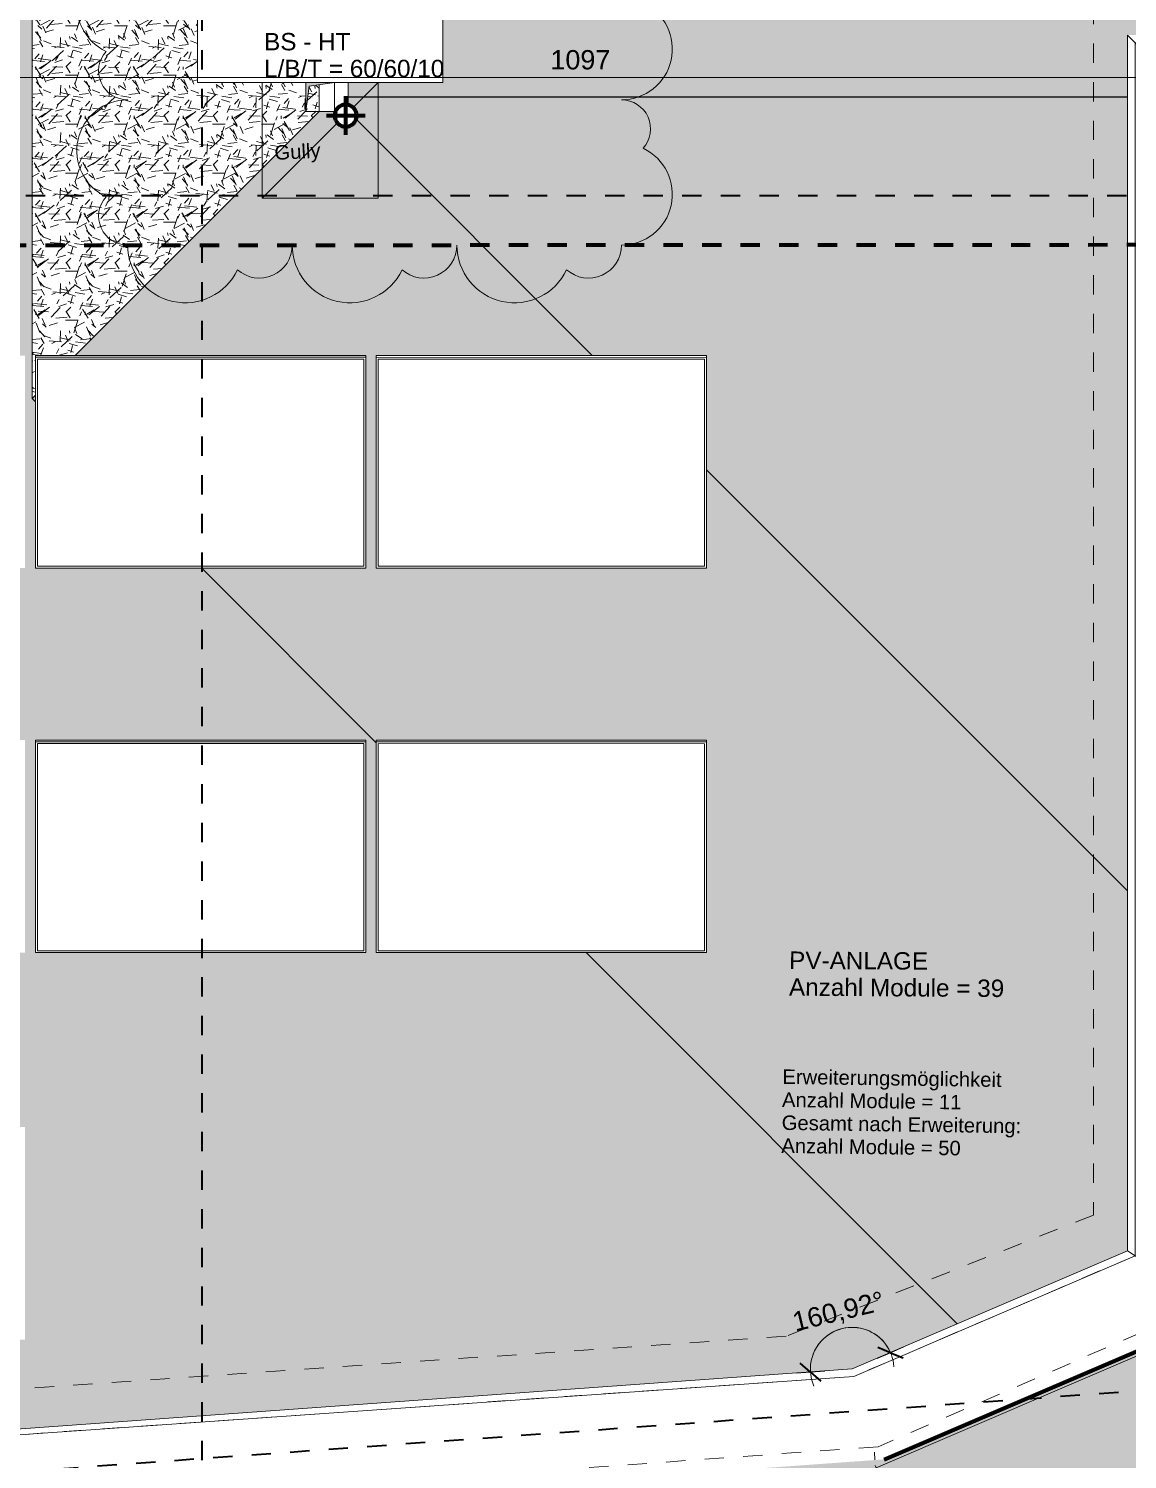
# Model space of a CAD drawing. Header units: metres. Extents: x -67.4 to -27.2, y 43.9 to 89.6.
# Drawn here: x -46.03 to -40.34, y 48.57 to 55.98 of the extents above; entities that cross this region are included whole.
import ezdxf

# ---------------------------------------------------------------- set-up
doc = ezdxf.new("R2010")
doc.units = ezdxf.units.M
for name, pattern in [('Achse', [0.009000000000000001, 0.005, -0.002, 0, -0.002]), ('Strich Punkt Mittel', [0.015875, 0.00635, -0.0047625, 0, -0.0047625]), ('Verdeckt', [0.003, 0.002, -0.001])]:
    doc.linetypes.add(name, pattern=pattern)
for name, color, linetype, lineweight in [('A-DETL-GENF_', 92, 'Continuous', 13), ('A-ROOF-PATT', 132, 'Continuous', 13), ('A_2D', 7, 'Continuous', 13), ('A_Bemassung-50_', 4, 'Continuous', 9), ('A_Bemassung_', 4, 'Continuous', 9), ('A_Beschriftung_', 7, 'Continuous', 9), ('A_Bodenschlitz', 7, 'Continuous', 5), ('A_Dach', 7, 'Continuous', 13), ('A_Decken', 8, 'Continuous', 13), ('A_Durchbruch_', 7, 'Continuous', 5), ('A_Gelaender', 7, 'Continuous', 13), ('A_Grundstuecksgrenze', 5, 'Continuous', 70), ('A_Raeume', 7, 'Continuous', 13), ('A_Raeume_', 7, 'Continuous', 5), ('A_Raster_', 1, 'Continuous', 9), ('A_Waende', 7, 'Continuous', 13), ('G-ANNO-REVC_', 71, 'Continuous', 9), ('G-ANNO-SYMB_', 111, 'Continuous', 9), ('P-PIPE', 3, 'Continuous', 5), ('P-PIPE-CNTR', 3, 'Continuous', 5), ('Text', 250, 'Continuous', 9)]:
    doc.layers.add(name, color=color, linetype=linetype, lineweight=lineweight)
doc.styles.add('Arial_1', font='arial.ttf', dxfattribs={"height": 0.09})
doc.styles.add('Arial_2', font='arial.ttf', dxfattribs={"height": 0.1})
doc.styles.add('Arial_3', font='arial.ttf', dxfattribs={"height": 0.075})
doc.dimstyles.new('WGA-Bemaßung', dxfattribs={"dimscale": 0.3048, "dimtxt": 0.102025939995697, "dimasz": 0.3280839895013123, "dimexe": 0.2460629921259842, "dimexo": 0.2460629921259842, "dimgap": 0.0410104986876641, "dimtad": 1, "dimdec": 1, "dimlfac": 100, "dimrnd": 0.1, "dimdsep": 46, "dimtxsty": 'Arial_2', "dimblk1": 'OBLIQUE', "dimblk2": 'OBLIQUE', "dimsah": 1, "dimcen": 0.09, "dimdle": 0.2460629921259842, "dimazin": 2, "dimtfac": 1, "dimtdec": 4, "dimtix": 1, "dimtmove": 0, "dimatfit": 3, "dimfxl": 1, "dimtvp": 1, "dimtolj": 1, "dimtzin": 0, "dimarcsym": 2})
doc.dimstyles.new('WGA-Bemaßung_1', dxfattribs={"dimscale": 0.3048, "dimtxt": 0.102025939995697, "dimasz": 0.3280839895013123, "dimexe": 0.2460629921259842, "dimexo": 0.0625, "dimgap": 0.0410104986876641, "dimtad": 1, "dimdec": 1, "dimlfac": 100, "dimrnd": 0.5, "dimdsep": 46, "dimtxsty": 'Arial_2', "dimblk1": 'OBLIQUE', "dimblk2": 'OBLIQUE', "dimsah": 1, "dimcen": 0.09, "dimdle": 0.2460629921259842, "dimazin": 2, "dimtfac": 1, "dimtdec": 4, "dimtix": 1, "dimtmove": 0, "dimatfit": 3, "dimfxl": 0.6561679790026247, "dimfxlon": 1, "dimtvp": 1, "dimtolj": 1, "dimtzin": 0, "dimarcsym": 2})
pattern_1 = [(228.018, (0.17441, 0.254), (-2.031452812320627, -2.28580837467068), [0.03417, -3.383]), (184.9709999999999, (0.15155, 0.2286), (3.047451062217622, 0.254021698657195), [0.05863, -5.803999999999999]), (132.5049999999999, (0.09315, 0.22352), (2.5397709538252, -2.794276804846977), [0.04134, -4.092999999999999]), (267.274, (-0.00589, 0.16002), (0.2539551052573655, 5.079670139971071), [0.0534, -5.287]), (292.83, (-0.00843, 0.10668), (-1.26981526883109, 3.048101862707909), [0.05236, -5.183999999999999]), (357.273, (0.01188, 0.05842), (-5.078666839278993, 0.2539961850263132), [0.05339, -5.285999999999999]), (37.7, (0.06521, 0.05588), (-3.301035371956894, -2.539778339282663), [0.07061, -6.989999999999999]), (72.259, (0.12108, 0.09906), (1.777636831078442, 5.588076306359228), [0.06667, -6.599999999999999]), (121.425, (0.1414, 0.16256), (-2.031672081906251, 3.302057315251011), [0.05358, -5.303999999999999]), (175.235, (0.11346, 0.20828), (2.793553401306497, -0.2540259477866344), [0.06116, -2.996999999999999]), (222.403, (0.05251, 0.21336), (-3.047132537770125, -2.793744032613329), [0.0791, -7.831]), (138.808, (0.24552, 0.15748), (-1.777352168496178, 1.523768683639984), [0.027, -2.673]), (171.468, (0.2252, 0.17526), (3.301173319911575, -0.5079492745382993), [0.05136, -5.083999999999999]), (225.006, (0.17441, 0.18288), (5.3855963024e-06, -0.2539998276987513), [0.03592, -0.32326]), (203.203, (0.15663, 0.21336), (1.269569377934874, 0.507931902040082), [0.01934, -1.915]), (291.797, (0.13886, 0.20574), (-0.253942868138084, 0.7620055102962207), [0.02736, -1.34]), (30.96900000000001, (0.14901, 0.18034), (0.7618479820531285, 0.5080056577850054), [0.04443, -1.435999999999999]), (161.562, (0.18711, 0.2032), (0.5078988633207393, -0.2539958909854667), [0.03212, -0.7709500000000001]), (16.393, (-0.00843, 0.20574), (2.53918849895104, 0.761923956635283), [0.045, -4.455]), (70.35, (0.03474, 0.21844), (-1.015826575977227, -2.794121882441491), [0.03776, -3.737999999999999]), (293.1939999999999, (0.18711, 0.254), (-0.5077324722829966, 1.26964914802846), [0.03869, -1.895999999999999]), (343.607, (0.20234, 0.21844), (-2.53918849895104, 0.761923956635283), [0.045, -4.454999999999999]), (339.44, (-0.00843, 0.04826), (-1.26948803086332, 0.5079104373752994), [0.0434, -2.125999999999999]), (294.771, (0.0322, 0.03302), (-1.269780433853491, 2.794053213058555), [0.03637, -3.6]), (66.806, (0.18965, 0), (0.5077324722829966, 1.26964914802846), [0.03869, -1.895999999999999]), (17.357, (0.20488, 0.03556), (-3.301239956404759, -1.015952889034082), [0.04257, -4.213999999999998]), (69.448, (0.06521, 0), (-0.5077238149176077, -1.269562446737265), [0.0217, -2.148]), (101.3079999999999, (0.17441, 0), (-0.2539361298477379, 1.015929368587183), [0.01295, -1.281999999999999]), (165.9609999999999, (0.17187, 0.0127), (0.7618503876783234, -0.2539981316749956), [0.05235, -0.99472]), (186.01, (0.12108, 0.0254), (2.539364770598961, 0.2539826488972947), [0.04852, -4.802999999999999]), (303.685, (0.14901, 0.15748), (-0.2539467439983531, 0.5079974875062228), [0.03663, -0.8791200000000001]), (353.1559999999999, (0.16933, 0.127), (4.317226917940618, -0.5079985699871014), [0.06394, -6.329999999999999]), (60.95, (0.23282, 0.11938), (-1.01601928201605, -1.778374940070734), [0.02615, -2.588999999999999]), (90, (0.24552, 0.14224), (-0.25395, 0.254), [0.01524, -0.23876]), (120.251, (0.116, 0.03302), (1.015969229759193, -1.778326371221691), [0.03528, -3.492999999999999]), (48.018, (0.09823, 0.0635), (2.031452812320627, 2.28580837467068), [0.06834, -3.348999999999999]), (0, (0.14394, 0.1143), (0.25395, 0.254), [0.06603, -0.18792]), (325.299, (0.20996, 0.1143), (-2.539472866228976, 1.778014478368156), [0.04016, -3.975]), (254.058, (0.24298, 0.09144), (-0.2540348295487279, -1.016312904462079), [0.03698, -1.811999999999999]), (207.651, (0.23282, 0.05588), (-4.825247104223682, -2.54014056447295), [0.06021, -5.959999999999999]), (175.425, (0.17949, 0.02794), (-3.301258424702109, 0.2540008469146286), [0.06369, -6.304999999999999])]

# ---------------------------------------------------------------- blocks, each defined once
blk = doc.blocks.new('Typ des oberen Holms - Oberer Geländerholm_Innen_-3751269-263_PP_DDS_BT2')
at = {"layer": 'A_Gelaender', "lineweight": 5}
for p, q in [((-15.21183728769873, 61.09858982271205), (-13.32793706452342, 65.61509615184734)), ((-13.28179055854656, 65.59584777565273), (-15.17837917125096, 61.04892200555678)), ((-15.17837917125096, 61.04892200555676), (-17.69163140430045, 61.02378173425641)), ((-17.67068724847389, 61.07399374186992), (-15.21183728769872, 61.09858982271204))]:
    blk.add_line(p, q, dxfattribs=at)
blk = doc.blocks.new('Typ des oberen Holms - Oberer Geländerholm_Innen_-V3-263_PP_DDS_BT2')
at = {"layer": 'A_Gelaender', "lineweight": 5}
for p, q in [((-15.21183728769872, 61.09858982271204), (-13.32793706452341, 65.61509615184734)), ((-15.17837917125096, 61.04892200555678), (-13.28179055854656, 65.59584777565273)), ((-17.69163140430045, 61.02378173425641), (-15.17837917125096, 61.04892200555678)), ((-17.67068724847389, 61.07399374186992), (-15.21183728769872, 61.09858982271204))]:
    blk.add_line(p, q, dxfattribs=at)
blk = doc.blocks.new('Basiswand _ Attika_BLE_0340_0100 - ___-7441263-263_PP_DDS_BT2')
at = {"layer": 'A_Waende'}
blk.add_line((-19.66745917830152, 61.34094357710367), (-28.89433487066218, 64.42876909919464), dxfattribs=at)
blk = doc.blocks.new('Basiswand _ Attika_BLE_0340_0100 - ___-7441324-263_PP_DDS_BT2')
at = {"layer": 'A_Waende'}
for p, q in [((-18.11628939445832, 61.35646005757702), (-19.66745917830152, 61.34094357710366)), ((-18.11628939445832, 61.35646005757702), (-17.76832498340161, 60.83991475916219)), ((-19.74934580423526, 60.82009844298331), (-19.74947376244749, 60.83289032015762)), ((-17.76832498340161, 60.83991475916219), (-19.74934580423526, 60.82009844298331))]:
    blk.add_line(p, q, dxfattribs=at)
blk = doc.blocks.new('Basiswand _ Attika_BLE_0340_0100 - ___-7441424-263_PP_DDS_BT2')
at = {"layer": 'A_Waende'}
for p, q in [((-15.69338708313801, 67.16518256280364), (-18.11628939445832, 61.35646005757703)), ((-15.69338708313801, 67.16518256280364), (-15.41364653340268, 66.48507578822056)), ((-15.41364653340268, 66.48507578822056), (-17.7683249834016, 60.83991475916218)), ((-17.7683249834016, 60.83991475916218), (-18.11628939445832, 61.35646005757702))]:
    blk.add_line(p, q, dxfattribs=at)
blk = doc.blocks.new('Allg_Bodendurchbruch_Schatten - Bodendurchbruch_Schatten-7936345-263_PP_DDS_BT2')
at = {"layer": 'A-DETL-GENF_'}
blk.add_hatch(color=256, dxfattribs=at).paths.add_polyline_path([(-0.0750000000000436, -0.074999999999918), (-0.0562500000000457, 0.0562500000000825), (0.07499999999997, 0.0749999998288293), (-0.075000000000048, 0.0749269901716339), (-0.0750000000000436, -0.0270559977471687)])
for p, q in [((-0.075, 0.0750000000000001), (-0.075, -0.0750000000000006)), ((-0.05625, 0.05625), (0.075, 0.0750000000000001)), ((-0.075, -0.075), (-0.05625, 0.05625))]:
    blk.add_line(p, q, dxfattribs=at)
at = {"layer": 'A_2D'}
for p, q in [((-0.0750000000000003, -0.0749999999999989), (-0.0750000000000003, 0.0750000000000012)), ((0.0750000000000001, 0.0750000000000012), (0.0750000000000001, -0.0749999999999989)), ((0.0750000000000001, -0.0749999999999989), (-0.0750000000000003, -0.0749999999999989))]:
    blk.add_line(p, q, dxfattribs=at)
at = {"layer": 'A_Durchbruch_'}
for p, q in [((-0.075, 0.0750000000000001), (-0.075, -0.075)), ((0.075, -0.075), (0.075, 0.0750000000000001)), ((-0.075, -0.075), (0.075, -0.075))]:
    blk.add_line(p, q, dxfattribs=at)
blk = doc.blocks.new('Allg_Sollarkollektor - Allg_Sollarkollektor-V27-263_PP_DDS_BT2')
at = {"layer": 'A_2D'}
for p, q in [((-0.8550000000000096, 0.545748091853317), (0.8549999999999897, 0.54574809185334)), ((-0.8550000000000096, 0.545748091853317), (-0.8550000000000096, 0.5366894252747284)), ((0.8549999999999899, 0.5366894252747514), (-0.8550000000000096, 0.5366894252747284)), ((-0.8550000000000096, 0.5366894252747284), (-0.8549999999999942, -0.5548067584319215)), ((0.8449999999999901, 0.5270301670118608), (-0.8450000000000102, 0.5270301670118382)), ((-0.8450000000000102, 0.5270301670118382), (-0.8449999999999945, -0.5451475001690254)), ((-0.8449999999999948, -0.5451475001690254), (-0.8450000000000102, 0.5270301670118382)), ((-0.8450000000000102, 0.5270301670118382), (0.8449999999999899, 0.5270301670118608)), ((0.8450000000000056, -0.5451475001690027), (0.8449999999999901, 0.5270301670118608)), ((0.8449999999999899, 0.5270301670118608), (0.8450000000000056, -0.5451475001690025)), ((0.8549999999999897, 0.54574809185334), (0.8549999999999899, 0.5366894252747514)), ((0.8550000000000055, -0.5548067584318986), (0.8549999999999899, 0.5366894252747514)), ((-0.8549999999999942, -0.5548067584319215), (0.8550000000000055, -0.5548067584318986)), ((-0.8449999999999945, -0.5451475001690254), (0.8450000000000056, -0.5451475001690027)), ((0.8450000000000056, -0.5451475001690027), (-0.8449999999999945, -0.5451475001690254))]:
    blk.add_line(p, q, dxfattribs=at)
blk = doc.blocks.new('Allg_Sollarkollektor - Allg_Sollarkollektor-V35-263_PP_DDS_BT2')
at = {"layer": 'A_2D'}
for p, q in [((-0.8550000000000096, 0.545748091853317), (0.8549999999999897, 0.54574809185334)), ((-0.8550000000000096, 0.545748091853317), (-0.8550000000000096, 0.5366894252747284)), ((0.8549999999999899, 0.5366894252747514), (-0.8550000000000096, 0.5366894252747284)), ((-0.8550000000000096, 0.5366894252747284), (-0.8549999999999942, -0.5548067584319215)), ((0.8449999999999901, 0.5270301670118608), (-0.8450000000000102, 0.5270301670118382)), ((-0.8450000000000102, 0.5270301670118382), (-0.8449999999999945, -0.5451475001690254)), ((-0.8449999999999948, -0.5451475001690254), (-0.8450000000000102, 0.5270301670118382)), ((-0.8450000000000102, 0.5270301670118382), (0.8449999999999899, 0.5270301670118608)), ((0.8450000000000056, -0.5451475001690027), (0.8449999999999901, 0.5270301670118608)), ((0.8449999999999899, 0.5270301670118608), (0.8450000000000056, -0.5451475001690025)), ((0.8549999999999897, 0.54574809185334), (0.8549999999999899, 0.5366894252747514)), ((0.8550000000000055, -0.5548067584318986), (0.8549999999999899, 0.5366894252747514)), ((-0.8549999999999942, -0.5548067584319215), (0.8550000000000055, -0.5548067584318986)), ((-0.8449999999999945, -0.5451475001690254), (0.8450000000000056, -0.5451475001690027)), ((0.8450000000000056, -0.5451475001690027), (-0.8449999999999945, -0.5451475001690254))]:
    blk.add_line(p, q, dxfattribs=at)
blk = doc.blocks.new('Allg_BS - HKLS-V71-263_PP_DDS_BT2')
at = {"layer": 'A_Bodenschlitz'}
for p, q in [((-0.2994000093314546, -0.3684968373940513), (-0.2994000093314545, 0.2315031626059506)), ((-0.2994000093314545, 0.2315031626059506), (-0.0744000089349197, 0.2315031626059506)), ((0.17107799820569, 0.1019811701430957), (0.3005691446172086, 0.2314723165546149)), ((0.3005999906685442, 0.2314723133826954), (0.3005999906685442, -0.3684968373940513)), ((0.2245743109979687, 0.1554774829353746), (0.2265735390541193, 0.1574767109915253)), ((0.300599990668544, 0.1574635730329577), (0.300599990668544, 0.1554639823802211)), ((-0.2994000093314546, -0.3684968373940513), (0.0909468999288941, 0.0218500718662992)), ((0.3005999906685442, -0.3684968373940513), (-0.2994000093314546, -0.3684968373940513))]:
    blk.add_line(p, q, dxfattribs=at)
blk = doc.blocks.new('Family - ___-3180367-263_PP_DDS_BT2')
at = {"layer": 'A_Grundstuecksgrenze'}
blk.add_line((-19.69424298369726, 60.84374143918859), (-10.38324812708811, 60.93688009582368), dxfattribs=at)
blk = doc.blocks.new('DIMBLOCK2-263_PP_DDS_BT2')
at = {"layer": 'A_Bemassung-50_', "transparency": 16777216}
for p, q in [((-41.56520647021273, 49.12661718545686), (-41.63413485568149, 49.09705576335523)), ((-41.56520647021273, 49.12661718545686), (-41.49627808474399, 49.15617860755852)), ((-41.56520647021273, 49.12661718545686), (-41.56520647021273, 49.12661718545686)), ((-41.97975416021765, 49.02575292302308), (-42.05455875047169, 49.02034244458531)), ((-41.97975416021765, 49.02575292302308), (-41.90494956996362, 49.03116340146084))]:
    blk.add_line(p, q, dxfattribs=at)
at = {"layer": 'A_Bemassung-50_', "lineweight": 35, "transparency": 16777216}
for p, q in [((-41.56520647021273, 49.12661718545686), (-41.63086634192635, 49.1528618277016)), ((-41.56520647021273, 49.12661718545686), (-41.49954659849914, 49.10037254321214)), ((-41.97975416021765, 49.02575292302308), (-42.03323087267885, 49.07201566423392)), ((-41.97975416021765, 49.02575292302308), (-41.92627744775645, 48.97949018181223))]:
    blk.add_line(p, q, dxfattribs=at)
at = {"layer": 'A_Bemassung-50_', "transparency": 16777216}
for radius, start, end in [(0.2163113690092555, 23.21311533687966, 184.1368945284562), (0.2163113690092397, 3.347384362299317, 204.0026255030338)]:
    blk.add_arc((-41.7640063825373, 49.04135756299464), radius, start, end, dxfattribs=at)
at = {"layer": 'A_Bemassung-50_', "color": 0, "transparency": 16777216, "insert": (-42.08213824630419, 49.33304977011236), "char_height": 0.1, "width": 0.5763680794833838, "attachment_point": 1, "rotation": 13.675004932669147, "line_spacing_factor": 0.9417779076525878, "style": 'Arial_2'}
blk.add_mtext('160,92°', dxfattribs=at)
blk = doc.blocks.new('_Oblique')
at = {"color": 0, "linetype": 'ByBlock', "lineweight": -2}
blk.add_line((-0.5, -0.5), (0.5, 0.5), dxfattribs=at)
blk = doc.blocks.new('DIMBLOCK46-263_PP_DDS_BT2')
at = {"layer": 'A_Bemassung-50_', "transparency": 16777216}
for p, q in [((-37.68875869570172, 55.72867987359646), (-37.68875267738217, 55.9286798735059)), ((-48.65702461123878, 55.72900992624164), (-48.65702235436896, 55.80400992620769)), ((-48.65702461123878, 55.72900992624164), (-48.6570306295583, 55.52900992633221)), ((-37.61375869573568, 55.72867761672664), (-48.65702461123881, 55.72900992624165)), ((-37.68875869570172, 55.72867987359646), (-37.68876095257154, 55.65367987363043))]:
    blk.add_line(p, q, dxfattribs=at)
at = {"layer": 'A_Bemassung-50_', "lineweight": 35, "transparency": 16777216}
for p, q in [((-48.65702461123881, 55.72900992624165), (-48.70702611579606, 55.67901143084419)), ((-48.65702461123881, 55.72900992624165), (-48.60702310668156, 55.77900842163913)), ((-37.68875869570172, 55.72867987359648), (-37.73876020025897, 55.678681378199)), ((-37.68875869570172, 55.72867987359648), (-37.63875719114447, 55.77867836899396))]:
    blk.add_line(p, q, dxfattribs=at)
at = {"layer": 'A_Bemassung-50_', "color": 0, "transparency": 16777216, "insert": (-43.32671109559171, 55.87117249573193), "char_height": 0.1, "width": 0.3691769397998144, "attachment_point": 1, "rotation": 359.9982758784546, "line_spacing_factor": 0.9417779076525878, "style": 'Arial_2'}
blk.add_mtext('1097', dxfattribs=at)
blk = doc.blocks.new('Family - ___-11924942-263_PP_DDS_BT2')
at = {"layer": 'G-ANNO-REVC_'}
for centre, radius, start, end in [((-19.86361592505456, 70.17227749782163), 0.1704772040887333, 25.5496851042233, 157.3600000000022), ((-19.50959975250378, 70.02462472960629), 0.298335107155266, 337.3599999999974, 132.1512347032415), ((-20.12234613072346, 69.99480636778723), 0.2633910480772625, 67.3599999999995, 222.1512347032427), ((-19.07691331938616, 69.84416023512085), 0.170477204088727, 25.54968510422116, 157.3599999999993), ((-18.72289714683537, 69.69650746690549), 0.2983351071552701, 337.360000000001, 132.1512347032408), ((-20.25270429655444, 69.6822561901914), 0.1505091703298722, 115.5496851042232, 247.3599999999999), ((-18.29021071371774, 69.51604297242005), 0.1704772040887254, 25.54968510421979, 157.359999999998), ((-17.93619454116695, 69.36839020420472), 0.2983351071552734, 337.3599999999972, 132.1512347032422), ((-20.41203094368119, 69.30025041757423), 0.2633910480772676, 67.36000000000037, 222.1512347032384), ((-17.71878559177455, 69.11463797221684), 0.1505091703298659, 295.5496851042209, 67.3599999999964), ((-20.54238910951218, 68.9877002399784), 0.1505091703298722, 115.5496851042223, 247.3599999999995), ((-17.84914375760554, 68.802087794621), 0.2633910480772709, 247.3600000000001, 42.15123470323774), ((-20.70171575663894, 68.60569446736126), 0.263391048077267, 67.35999999999889, 222.1512347032394), ((-18.0084704047323, 68.42008202200384), 0.1505091703298691, 295.5496851042227, 67.3600000000011), ((-20.83207392246992, 68.29314428976542), 0.1505091703298675, 115.5496851042222, 247.3599999999975), ((-18.13882857056329, 68.10753184440799), 0.2633910480772783, 247.3599999999994, 42.15123470324483), ((-20.61466497307752, 68.03939205777755), 0.2983351071552701, 157.3599999999984, 312.1512347032392), ((-18.29815521769005, 67.72552607179085), 0.1505091703298739, 295.5496851042209, 67.35999999999626), ((-20.26064880052675, 67.8917392895622), 0.1704772040887237, 205.5496851042249, 337.3599999999965), ((-19.82796236740912, 67.71127479507676), 0.2983351071552687, 157.3600000000006, 312.1512347032407), ((-18.42851338352103, 67.41297589419501), 0.2633910480772684, 247.3599999999979, 42.15123470323709), ((-19.47394619485834, 67.5636220268614), 0.1704772040887254, 205.5496851042211, 337.36), ((-19.04125976174071, 67.38315753237599), 0.2983351071552687, 157.3600000000006, 312.1512347032388), ((-18.68724358918993, 67.23550476416062), 0.1704772040887255, 205.5496851042206, 337.3599999999956)]:
    blk.add_arc(centre, radius, start, end, dxfattribs=at)

msp = doc.modelspace()

# ---------------------------------------------------------------- hatches: boundary and pattern name
at = {"layer": 'A-DETL-GENF_'}
msp.add_hatch(color=253, dxfattribs=at).paths.add_polyline_path([(-54.23790899218909, 44.73332061220157), (-32.30059223328661, 44.73332061220157), (-32.30059223328661, 52.54684605451265), (-33.05947873891299, 52.23597778495174), (-37.2999325228121, 50.41736788489544), (-37.29990617651376, 50.36834161029948), (-37.29787943599249, 50.36361585822254), (-39.83903924694035, 49.27378476340854), (-39.84972831222932, 49.29870846329024), (-39.8188297819171, 49.3119599632444), (-39.8188297819171, 49.33708456474073), (-41.59781286298933, 48.5741293698144), (-54.35294769097037, 47.6518594476088), (-54.44900091571887, 47.65186128482283), (-54.34900174768698, 46.26927499235583)])
at = {"layer": 'A-ROOF-PATT', "lineweight": 5}
h = msp.add_hatch(dxfattribs=at)
h.set_pattern_fill('FP_11', color=256, style=0, pattern_type=2)
h.set_pattern_definition([(228.018, (0.17316, 0.254), (-2.031452812320627, -2.28580837467068), [0.03417, -3.383]), (184.9709999999999, (0.15031, 0.2286), (3.047451062217622, 0.254021698657195), [0.05863, -5.803999999999999]), (132.5049999999999, (0.0919, 0.22352), (2.5397709538252, -2.794276804846977), [0.04134, -4.092999999999999]), (267.274, (-0.00714, 0.16002), (0.2539551052573655, 5.079670139971071), [0.0534, -5.287]), (292.83, (-0.00968, 0.10668), (-1.26981526883109, 3.048101862707909), [0.05236, -5.183999999999999]), (357.273, (0.01064, 0.05842), (-5.078666839278993, 0.2539961850263132), [0.05339, -5.285999999999999]), (37.7, (0.06397, 0.05588), (-3.301035371956894, -2.539778339282663), [0.07061, -6.989999999999999]), (72.259, (0.11983, 0.09906), (1.777636831078442, 5.588076306359228), [0.06667, -6.599999999999999]), (121.425, (0.14015, 0.16256), (-2.031672081906251, 3.302057315251011), [0.05358, -5.303999999999999]), (175.235, (0.11222, 0.20828), (2.793553401306497, -0.2540259477866344), [0.06116, -2.996999999999999]), (222.403, (0.05127, 0.21336), (-3.047132537770125, -2.793744032613329), [0.0791, -7.831]), (138.808, (0.24427, 0.15748), (-1.777352168496178, 1.523768683639984), [0.027, -2.673]), (171.468, (0.22395, 0.17526), (3.301173319911575, -0.5079492745382993), [0.05136, -5.083999999999999]), (225.006, (0.17316, 0.18288), (5.3855963024e-06, -0.2539998276987513), [0.03592, -0.32326]), (203.203, (0.15539, 0.21336), (1.269569377934874, 0.507931902040082), [0.01934, -1.915]), (291.797, (0.13761, 0.20574), (-0.253942868138084, 0.7620055102962207), [0.02736, -1.34]), (30.96900000000001, (0.14777, 0.18034), (0.7618479820531285, 0.5080056577850054), [0.04443, -1.435999999999999]), (161.562, (0.18586, 0.2032), (0.5078988633207393, -0.2539958909854667), [0.03212, -0.7709500000000001]), (16.393, (-0.00968, 0.20574), (2.53918849895104, 0.761923956635283), [0.045, -4.455]), (70.35, (0.03349, 0.21844), (-1.015826575977227, -2.794121882441491), [0.03776, -3.737999999999999]), (293.1939999999999, (0.18586, 0.254), (-0.5077324722829966, 1.26964914802846), [0.03869, -1.895999999999999]), (343.607, (0.2011, 0.21844), (-2.53918849895104, 0.761923956635283), [0.045, -4.454999999999999]), (339.44, (-0.00968, 0.04826), (-1.26948803086332, 0.5079104373752994), [0.0434, -2.125999999999999]), (294.771, (0.03095, 0.03302), (-1.269780433853491, 2.794053213058555), [0.03637, -3.6]), (66.806, (0.1884, 0), (0.5077324722829966, 1.26964914802846), [0.03869, -1.895999999999999]), (17.357, (0.20364, 0.03556), (-3.301239956404759, -1.015952889034082), [0.04257, -4.213999999999998]), (69.448, (0.06397, 0), (-0.5077238149176077, -1.269562446737265), [0.0217, -2.148]), (101.3079999999999, (0.17316, 0), (-0.2539361298477379, 1.015929368587183), [0.01295, -1.281999999999999]), (165.9609999999999, (0.17062, 0.0127), (0.7618503876783234, -0.2539981316749956), [0.05235, -0.99472]), (186.01, (0.11983, 0.0254), (2.539364770598961, 0.2539826488972947), [0.04852, -4.802999999999999]), (303.685, (0.14777, 0.15748), (-0.2539467439983531, 0.5079974875062228), [0.03663, -0.8791200000000001]), (353.1559999999999, (0.16809, 0.127), (4.317226917940618, -0.5079985699871014), [0.06394, -6.329999999999999]), (60.95, (0.23157, 0.11938), (-1.01601928201605, -1.778374940070734), [0.02615, -2.588999999999999]), (90, (0.24427, 0.14224), (-0.25395, 0.254), [0.01524, -0.23876]), (120.251, (0.11476, 0.03302), (1.015969229759193, -1.778326371221691), [0.03528, -3.492999999999999]), (48.018, (0.09698, 0.0635), (2.031452812320627, 2.28580837467068), [0.06834, -3.348999999999999]), (0, (0.14269, 0.1143), (0.25395, 0.254), [0.06603, -0.18792]), (325.299, (0.20872, 0.1143), (-2.539472866228976, 1.778014478368156), [0.04016, -3.975]), (254.058, (0.24173, 0.09144), (-0.2540348295487279, -1.016312904462079), [0.03698, -1.811999999999999]), (207.651, (0.23157, 0.05588), (-4.825247104223682, -2.54014056447295), [0.06021, -5.959999999999999]), (175.425, (0.17824, 0.02794), (-3.301258424702109, 0.2540008469146286), [0.06369, -6.304999999999999])])
h.paths.add_polyline_path([(-51.46898099640484, 48.34141982241558), (-41.76448583931674, 49.04332810930653), (-41.22045445727563, 49.27664768021611), (-43.14179229520658, 51.19809864190131), (-44.22858814960103, 51.19813297373159), (-44.22858814960103, 52.28495848422372), (-45.13241517980104, 53.18883872958707), (-45.9926432764962, 53.18886624363177), (-45.99264327649618, 54.04911747444511), (-46.0105780393259, 54.06705329323058), (-46.01048403764461, 57.19074349209083), (-45.06254242793864, 58.13862805041325), (-45.0625228056275, 58.73659909215587), (-44.46453566805311, 58.73659881956612), (-44.41043673144282, 58.79069450025944), (-45.06252280562751, 58.79071384998091), (-45.0625228056275, 60.47113178628979), (-46.0006245045487, 61.40928994486432), (-46.00052988999308, 64.55350854392864), (-51.46865768355454, 59.0857098298488), (-51.468976038635, 48.5061757761338)])
h.paths.add_polyline_path([(-49.52099355015287, 49.19402241571463), (-49.52096070528983, 50.29457726550157), (-47.81096070606404, 50.29457726550157), (-47.81099355092709, 49.19397095908415), (-49.5109932594949, 49.1940221147899)])
h.paths.add_polyline_path([(-47.7568785205123, 49.19396933067647), (-47.75681820888222, 50.29452418046343), (-46.04684567642347, 50.29452418046343), (-46.04687852128651, 49.19391787404599), (-47.7468782298543, 49.19396902975175)])
h.paths.add_polyline_path([(-49.52093323852281, 51.1982906004384), (-49.52090039365979, 52.29884545022533), (-47.81090039443398, 52.29884545022533), (-47.81096070606405, 51.19823914380792), (-49.5109932594949, 51.19829030132854)])
h.paths.add_polyline_path([(-45.99270317924164, 51.19818443036209), (-45.9926703343786, 52.29873928014902), (-44.28267033515281, 52.29873928014902), (-44.28270318001584, 51.19813297373161), (-45.98270288858365, 51.19818412943736)])
h.paths.add_polyline_path([(-46.04681820965643, 51.19818605876975), (-47.75681820888222, 51.19823751540021), (-47.75678536401918, 52.29879236518717), (-46.04678536479339, 52.29879236518718), (-46.04681791905197, 51.20784338770463)])
h.paths.add_polyline_path([(-46.04675830691097, 53.18886624363177), (-47.75675830613677, 53.18891770026223), (-47.75672546127375, 54.28947255004921), (-46.04672546204795, 54.28947255004921), (-46.04675801630652, 53.19852357256664)])
h.paths.add_polyline_path([(-47.81087333655157, 53.18891932866992), (-49.52087333577736, 53.18897078530039), (-49.52084049091435, 54.28952563508735), (-47.81084049168854, 54.28952563508734), (-47.81085425961602, 53.82288155060952)])
h.paths.add_polyline_path([(-46.85876514611353, 54.59353614837819), (-48.19395319041399, 54.59367344094271), (-48.19395319041397, 55.14367343803481), (-46.85876514611353, 55.14367343803481), (-46.85882170303613, 54.59353614837819)])
h.paths.add_polyline_path([(-48.41691258403627, 54.86861449486684), (-50.79787861744797, 54.8686861419388), (-50.79787861744797, 54.99874270355238), (-50.83787470382038, 54.99874390709854), (-50.83780128202409, 57.43868734443904), (-48.39721853678619, 57.43861390340497), (-48.39679601647272, 54.99867045114077), (-48.416935105576, 54.99867045114078), (-48.41691258403626, 54.8686861419388)])
h.paths.add_polyline_path([(-46.791213789859, 57.22112213761514), (-47.92121378934738, 57.22115614112051), (-47.92121378934739, 57.77115614087147), (-47.34119723923136, 57.77115614087148), (-47.34116940455871, 58.69613868732597), (-46.79116940475269, 58.69613868732597), (-46.7912134785685, 57.23146690251253)])
h.paths.add_polyline_path([(-48.96348040892235, 58.21863094348994), (-50.41800491707167, 58.21867471244885), (-50.41796068072105, 59.68873127334065), (-48.96343617252224, 59.68868750437446), (-48.96347592433915, 58.36766201981351)])
h.paths.add_polyline_path([(-45.04380457987853, 58.73659852884555), (-45.04375372507999, 58.73659881956612), (-44.83619270695233, 58.73659881956612)])
h.paths.add_polyline_path([(-43.96195446069902, 59.2391497793259), (-43.89628074855255, 59.30481953893343), (-43.96195050836423, 59.37049325107977), (-43.96195249435513, 59.30449506161742)])
h = msp.add_hatch(dxfattribs=at)
h.set_pattern_fill('FP_3', color=256, style=0, pattern_type=2)
h.set_pattern_definition(pattern_1)
h.paths.add_polyline_path([(-40.33863969533702, 55.6288999491309), (-40.3386300768728, 55.94853948368242), (-37.82875206106789, 55.94853948368242), (-37.82875206334368, 56.36058273940163), (-39.48226627499145, 58.0144370553604), (-39.48228354739612, 57.4404427680928), (-40.58283839718306, 57.44047588558262), (-40.58283839718306, 59.11523554955454), (-40.77205898926617, 59.30449506161707), (-41.47292872770311, 58.60376945439738), (-41.47296373225811, 57.44050267083824), (-42.57351858204508, 57.44053578832807), (-42.57351858204509, 57.50340593220522), (-43.88374908895982, 56.19344486924926), (-43.88379946390316, 55.70356287851508), (-44.37368145787232, 55.70356287851507), (-44.37368145787234, 55.62961607438546), (-40.33881946687737, 55.62889998103614)])
h = msp.add_hatch(dxfattribs=at)
h.set_pattern_fill('FP_2', color=256, style=0, pattern_type=2)
h.set_pattern_definition([(228.018, (0.15573, 0.254), (-2.031452812320627, -2.28580837467068), [0.03417, -3.383]), (184.9709999999999, (0.13287, 0.2286), (3.047451062217622, 0.254021698657195), [0.05863, -5.803999999999999]), (132.5049999999999, (0.07446, 0.22352), (2.5397709538252, -2.794276804846977), [0.04134, -4.092999999999999]), (267.274, (-0.02458, 0.16002), (0.2539551052573655, 5.079670139971071), [0.0534, -5.287]), (292.83, (-0.02712, 0.10668), (-1.26981526883109, 3.048101862707909), [0.05236, -5.183999999999999]), (357.273, (-0.0068, 0.05842), (-5.078666839278993, 0.2539961850263132), [0.05339, -5.285999999999999]), (37.7, (0.04653, 0.05588), (-3.301035371956894, -2.539778339282663), [0.07061, -6.989999999999999]), (72.259, (0.1024, 0.09906), (1.777636831078442, 5.588076306359228), [0.06667, -6.599999999999999]), (121.425, (0.12271, 0.16256), (-2.031672081906251, 3.302057315251011), [0.05358, -5.303999999999999]), (175.235, (0.09478, 0.20828), (2.793553401306497, -0.2540259477866344), [0.06116, -2.996999999999999]), (222.403, (0.03383, 0.21336), (-3.047132537770125, -2.793744032613329), [0.0791, -7.831]), (138.808, (0.22683, 0.15748), (-1.777352168496178, 1.523768683639984), [0.027, -2.673]), (171.468, (0.20652, 0.17526), (3.301173319911575, -0.5079492745382993), [0.05136, -5.083999999999999]), (225.006, (0.15573, 0.18288), (5.3855963024e-06, -0.2539998276987513), [0.03592, -0.32326]), (203.203, (0.13795, 0.21336), (1.269569377934874, 0.507931902040082), [0.01934, -1.915]), (291.797, (0.12017, 0.20574), (-0.253942868138084, 0.7620055102962207), [0.02736, -1.34]), (30.96900000000001, (0.13033, 0.18034), (0.7618479820531285, 0.5080056577850054), [0.04443, -1.435999999999999]), (161.562, (0.16843, 0.2032), (0.5078988633207393, -0.2539958909854667), [0.03212, -0.7709500000000001]), (16.393, (-0.02712, 0.20574), (2.53918849895104, 0.761923956635283), [0.045, -4.455]), (70.35, (0.01606, 0.21844), (-1.015826575977227, -2.794121882441491), [0.03776, -3.737999999999999]), (293.1939999999999, (0.16843, 0.254), (-0.5077324722829966, 1.26964914802846), [0.03869, -1.895999999999999]), (343.607, (0.18366, 0.21844), (-2.53918849895104, 0.761923956635283), [0.045, -4.454999999999999]), (339.44, (-0.02712, 0.04826), (-1.26948803086332, 0.5079104373752994), [0.0434, -2.125999999999999]), (294.771, (0.01352, 0.03302), (-1.269780433853491, 2.794053213058555), [0.03637, -3.6]), (66.806, (0.17096, 0), (0.5077324722829966, 1.26964914802846), [0.03869, -1.895999999999999]), (17.357, (0.1862, 0.03556), (-3.301239956404759, -1.015952889034082), [0.04257, -4.213999999999998]), (69.448, (0.04653, 0), (-0.5077238149176077, -1.269562446737265), [0.0217, -2.148]), (101.3079999999999, (0.15573, 0), (-0.2539361298477379, 1.015929368587183), [0.01295, -1.281999999999999]), (165.9609999999999, (0.15319, 0.0127), (0.7618503876783234, -0.2539981316749956), [0.05235, -0.99472]), (186.01, (0.1024, 0.0254), (2.539364770598961, 0.2539826488972947), [0.04852, -4.802999999999999]), (303.685, (0.13033, 0.15748), (-0.2539467439983531, 0.5079974875062228), [0.03663, -0.8791200000000001]), (353.1559999999999, (0.15065, 0.127), (4.317226917940618, -0.5079985699871014), [0.06394, -6.329999999999999]), (60.95, (0.21414, 0.11938), (-1.01601928201605, -1.778374940070734), [0.02615, -2.588999999999999]), (90, (0.22683, 0.14224), (-0.25395, 0.254), [0.01524, -0.23876]), (120.251, (0.09732, 0.03302), (1.015969229759193, -1.778326371221691), [0.03528, -3.492999999999999]), (48.018, (0.07954, 0.0635), (2.031452812320627, 2.28580837467068), [0.06834, -3.348999999999999]), (0, (0.12525, 0.1143), (0.25395, 0.254), [0.06603, -0.18792]), (325.299, (0.19128, 0.1143), (-2.539472866228976, 1.778014478368156), [0.04016, -3.975]), (254.058, (0.22429, 0.09144), (-0.2540348295487279, -1.016312904462079), [0.03698, -1.811999999999999]), (207.651, (0.21414, 0.05588), (-4.825247104223682, -2.54014056447295), [0.06021, -5.959999999999999]), (175.425, (0.16081, 0.02794), (-3.301258424702109, 0.2540008469146286), [0.06369, -6.304999999999999])])
h.paths.add_polyline_path([(-46.01057803932592, 54.06705329323056), (-45.9926163100083, 54.08501140626072), (-45.99261043163316, 54.28941946501105), (-45.78816708889868, 54.28941946501105), (-44.52369688215754, 55.55363509226943), (-44.5236767044255, 55.69221781028892), (-44.57505138831126, 55.68488396036583), (-44.59381488474722, 55.55363509226943), (-44.59381488474722, 55.70363588834315), (-45.15379945717492, 55.70369347355959), (-45.1537429002523, 56.25369347065168), (-45.07363075846684, 56.25369347065169), (-46.01048403764461, 57.19074349209083), (-46.01056584911369, 54.47213590335297)])
h = msp.add_hatch(dxfattribs=at)
h.set_pattern_fill('FP_3', color=256, style=0, pattern_type=2)
h.set_pattern_definition(pattern_1)
h.paths.add_polyline_path([(-40.3387634032094, 51.51785624789695), (-40.33881946687737, 55.62689999330449), (-44.37368906726244, 55.62761650097119), (-44.37369341495226, 55.58733753811908), (-44.36469164640377, 55.58494908080178), (-44.35175310031158, 55.57752110154274), (-44.34100790764406, 55.56670465499985), (-44.3335569739533, 55.55361554010938), (-44.32979024783513, 55.53969408242643), (-44.32975379352615, 55.52477498319303), (-44.33292159074467, 55.51283598928138), (-43.10966992344166, 54.28933271273594), (-42.51849540276676, 54.28936637997288), (-42.51849540276676, 53.69803659404709), (-40.33881946687737, 51.51791232309659)])
h = msp.add_hatch(dxfattribs=at)
h.set_pattern_fill('FP_1', color=256, style=0, pattern_type=2)
h.set_pattern_definition([(228.007, (0.18288, 0.26685), (-2.031891618583852, -2.285418321605192), [0.03417, -3.383]), (184.969, (0.16002, 0.24145), (3.048456169099105, 0.2540019391296165), [0.05864, -5.804999999999998]), (132.516, (0.1016, 0.23638), (2.540307369650589, -2.793789152333959), [0.04134, -4.092999999999999]), (267.273, (0.00254, 0.17289), (0.2539961850263132, 5.078666839278993), [0.05339, -5.286]), (292.838, (0, 0.11956), (-1.269852724855405, 3.047002927398872), [0.05235, -5.182999999999999]), (357.274, (0.02032, 0.07131), (-5.079670139971071, 0.2539551052573654), [0.0534, -5.287]), (37.689, (0.07366, 0.06877), (-3.302308140727054, -2.539763827718598), [0.07061, -6.991]), (72.252, (0.12954, 0.11194), (1.77800517500444, 5.586909727215702), [0.06666, -6.599]), (121.435, (0.14986, 0.17543), (-2.032248368681597, 3.301702671288101), [0.05357, -5.303999999999999]), (175.237, (0.12192, 0.22114), (2.793562266782914, -0.2539284342225268), [0.06117, -2.996999999999999]), (222.392, (0.06096, 0.22622), (-3.047668841960243, -2.793158973679211), [0.0791, -7.831]), (138.82, (0.254, 0.17035), (-1.777671266878969, 1.523396402455026), [0.027, -2.672999999999999]), (171.471, (0.23368, 0.18812), (3.302188852471822, -0.5079247347893462), [0.05137, -5.084999999999999]), (224.994, (0.18288, 0.19574), (1.6906548341e-06, -0.2539503309648201), [0.03592, -0.32326]), (203.194, (0.1651, 0.22622), (1.26964914802846, 0.5077324722829966), [0.01934, -1.915]), (291.805, (0.14732, 0.2186), (-0.2539916888170199, 0.761853061299801), [0.02735, -1.34]), (30.959, (0.15748, 0.1932), (0.7620018059026425, 0.5079001168547923), [0.04443, -1.436999999999999]), (161.569, (0.19558, 0.21606), (0.5079994619623726, -0.2539464818538347), [0.03213, -0.77107]), (16.386, (0, 0.2186), (2.540240949507307, 0.761895837596064), [0.04501, -4.456]), (70.343, (0.04318, 0.2313), (-1.015840963415816, -2.79305266780747), [0.03775, -3.737999999999999]), (293.203, (0.19558, 0.26685), (-0.5079319020400823, 1.269569377934874), [0.03868, -1.894999999999999]), (343.614, (0.21082, 0.2313), (-2.540240949507307, 0.761895837596064), [0.04501, -4.456]), (339.448, (0, 0.06115), (-1.269562446737265, 0.507723814917608), [0.0434, -2.126999999999999]), (294.779, (0.04064, 0.04591), (-1.270170544899063, 2.793875891028593), [0.03636, -3.6]), (66.797, (0.19812, 0.0129), (0.5079319020400823, 1.269569377934874), [0.03868, -1.894999999999999]), (17.351, (0.21336, 0.04845), (-3.302300824363845, -1.015905403030157), [0.04258, -4.214999999999999]), (69.43999999999998, (0.07366, 0.0129), (-0.5079104373752996, -1.26948803086332), [0.0217, -2.147999999999999]), (101.312, (0.18288, 0.0129), (-0.2540168602146338, 1.015909676510023), [0.01295, -1.281999999999999]), (165.966, (0.18034, 0.0256), (0.762001095031716, -0.2539534698925488), [0.05236, -0.9948899999999998]), (186.008, (0.12954, 0.03829), (2.540368142009569, 0.2539986755139663), [0.04853, -4.803999999999999]), (303.695, (0.15748, 0.17035), (-0.2539965683899063, 0.5078949175234495), [0.03663, -0.8790600000000001]), (353.159, (0.1778, 0.13987), (4.318246391291351, -0.507891634307177), [0.06396, -6.332]), (60.941, (0.2413, 0.13226), (-1.015812905964949, -1.777341202182361), [0.02615, -2.588999999999999]), (90, (0.254, 0.15511), (-0.254, 0.25395), [0.01524, -0.23871]), (120.261, (0.12446, 0.04591), (1.015775650974778, -1.777285285283925), [0.03528, -3.493]), (48.00699999999999, (0.10668, 0.07639), (2.031891618583852, 2.285418321605191), [0.06834, -3.348999999999999]), (0, (0.1524, 0.12718), (0.254, 0.25395), [0.06604, -0.18796]), (325.31, (0.21844, 0.12718), (-2.539814173700787, 1.777526901812905), [0.04016, -3.976]), (254.052, (0.25146, 0.10432), (-0.25385687625053, -1.015327532612172), [0.03698, -1.811999999999999]), (207.641, (0.2413, 0.06877), (-4.825690368891851, -2.539298361296763), [0.06021, -5.961]), (175.427, (0.18796, 0.04083), (-3.30226410555366, 0.2539653402964253), [0.0637, -6.307])])
h.paths.add_polyline_path([(-41.22045445727564, 49.2766476802161), (-40.33881946687737, 49.65475582700506), (-40.33881946687737, 51.51791232309659), (-42.5185129221588, 53.69805411704266), (-42.5185282476298, 53.18876007355545), (-44.22852824685559, 53.18881315859362), (-44.22849540199256, 54.2893663799729), (-43.10970358375508, 54.28936637997288), (-44.33292159074467, 55.51283598928138), (-44.33368680701105, 55.51016863660167), (-44.34100790764406, 55.49741625877691), (-44.35153152679212, 55.48684108545069), (-44.36443361857531, 55.47934996547637), (-44.37911182472772, 55.47545272970975), (-44.39375402599376, 55.47541695199146), (-44.4081742043177, 55.47924308685034), (-44.42111275040987, 55.48667106610938), (-44.43185794307741, 55.49748751265229), (-44.43928592233644, 55.51049179016942), (-44.44307560288634, 55.5244980852257), (-44.44311205719531, 55.53941718445909), (-44.43934189263823, 55.55362641838033), (-44.5236968824317, 55.55362867862631), (-45.78817228264229, 54.28941331314892), (-44.28261043240737, 54.28941946501105), (-44.28264327727038, 53.18881315859362), (-45.13238961031308, 53.18881315859362), (-44.22855544622116, 52.28492577891837), (-44.228555304738, 52.2986861951109), (-42.51855530551223, 52.2986861951109), (-42.51858815037524, 51.19807988869347), (-43.14177354310281, 51.19807988869347), (-41.26136821088759, 49.31756384273157)])
h.paths.add_polyline_path([(-45.99261739089301, 54.04909158731785), (-45.9926432764962, 54.0849843682281), (-46.01048403764461, 54.06695928601468), (-45.99264327649618, 54.04911747444511)])

# ---------------------------------------------------------------- linework, layer by layer
at = {"layer": 'A_2D', "linetype": 'Verdeckt'}
for p, q in [((-40.51388200213156, 56.10561380976231), (-40.51407057398614, 49.83901880633407)), ((-40.51407057398614, 49.83901880633407), (-42.10603528914825, 49.21203798666857)), ((-39.90046010525521, 49.38965872882838), (-41.62977109962112, 48.63991309842664)), ((-42.10603528914825, 49.21203798666857), (-51.15247254935489, 48.5917051924672)), ((-41.62977109962112, 48.63991309842664), (-54.1836782022651, 47.73191208595057))]:
    msp.add_line(p, q, dxfattribs=at)
at = {"layer": 'A_2D'}
msp.add_line((-33.04016018093772, 52.24426296445814), (-41.59781286298936, 48.57412936981434), dxfattribs=at)
at = {"layer": 'A_2D', "lineweight": 5}
msp.add_line((-41.64608726618419, 48.57193738090423), (-41.64897285468435, 48.61183316237307), dxfattribs=at)
at = {"layer": 'A_Dach'}
for p, q in [((-46.01048403764457, 57.19074349209076), (-46.01057803932584, 54.06705329323049)), ((-44.52369688149775, 55.55363509292893), (-44.5236826305897, 55.69221696427139)), ((-44.37368145787226, 55.70361325307928), (-44.37368906726239, 55.62961607573588)), ((-44.37368927291124, 55.62761650097113), (-44.37369341495226, 55.58733753811903)), ((-40.33863975551979, 55.62689996139146), (-44.37368927291115, 55.62761650097112)), ((-44.37368906726239, 55.62961607573588), (-40.33863969533697, 55.62889994913085)), ((-44.52369046746931, 55.55363509226936), (-45.78817228250296, 54.28941331314883)), ((-44.43916343465545, 55.55362640002876), (-44.52369688149775, 55.55363509292893)), ((-43.10966992344152, 54.28933271273585), (-44.3329215907446, 55.5128359892814)), ((-45.99261631001057, 54.08501132878392), (-46.01057803932584, 54.06705329323049)), ((-46.01057803932584, 54.06705329323049), (-45.99261739089294, 54.04909158731777)), ((-40.33876340320934, 51.51785624789692), (-42.51851292215873, 53.69805411704268)), ((-45.132415179801, 53.188838729587), (-44.22855544622111, 52.28492577891828)), ((-43.14179229520651, 51.19809864190123), (-41.22045445727557, 49.27664768021604))]:
    msp.add_line(p, q, dxfattribs=at)
at = {"layer": 'A_Decken'}
msp.add_line((-44.21879946053214, 55.62958858646424), (-44.21879946053214, 55.62758899581151), dxfattribs=at)
at = {"layer": 'A_Raeume', "color": 8, "linetype": 'Verdeckt'}
for p, q in [((-40.29882026034192, 49.62838691440801), (-41.75489670372974, 49.00391718306975)), ((-41.75489670372974, 49.00391718306975), (-51.66118997019494, 48.31080316162259))]:
    msp.add_line(p, q, dxfattribs=at)
at = {"layer": 'A_Raeume_', "flags": 128}
for points in [[(-41.00814218916253, 76.21639418510794), (-41.0080169143488, 80.3795102765655), (-50.47801691006013, 80.37979524399366), (-50.47816084502086, 75.5965676376213), (-51.64239263749816, 75.60953903734001), (-51.66118997019502, 48.31080316162265), (-41.7548967037298, 49.0039171830698), (-40.29882026034161, 49.62838691440825), (-40.2986312805544, 55.90853828003661), (-37.78875326865753, 55.9084627578776), (-37.78814135387155, 76.21629729013884)], [(-45.15379945717492, 55.70369347355959), (-45.15374290026588, 56.2536934706517), (-43.88374290698048, 56.25356287560717), (-43.88379946388953, 55.70356287851506)]]:
    msp.add_lwpolyline(points, close=True, dxfattribs=at)
at = {"layer": 'A_Raster_', "linetype": 'Strich Punkt Mittel', "lineweight": 35}
for p, q in [((-45.13010262812229, 85.870116347442), (-45.13128653002785, 46.52684433884433)), ((-56.24362068729505, 55.11890657468542), (-31.56664609144225, 55.11816400509407)), ((-56.24384166248534, 47.77548823274463), (-37.12988603845452, 49.15796548999533))]:
    msp.add_line(p, q, dxfattribs=at)
at = {"layer": 'A_Waende'}
for p, q in [((-45.15374290026581, 56.25369347065162), (-45.15379945717485, 55.70369347355952)), ((-43.88374290698042, 56.25356287560709), (-43.88379946388947, 55.70356287851499)), ((-43.88379946388947, 55.70356287851499), (-45.15379945717485, 55.70369347355952))]:
    msp.add_line(p, q, dxfattribs=at)
at = {"layer": 'G-ANNO-SYMB_', "linetype": 'Achse', "lineweight": 70}
msp.add_line((-46.74130913063473, 54.86032764496234), (-35.18350680084901, 54.86655786983016), dxfattribs=at)
at = {"layer": 'P-PIPE', "color": 150, "lineweight": 100}
for radius, start, end in [(0.0571499999999846, 112.6399999999954, 202.6399999999958), (0.0571500000000043, 22.64000000000054, 112.6399999999893), (0.0571499999999901, 202.6400000000001, 292.6400000000066), (0.0571500000000097, 292.6400000000006, 22.64000000000483)]:
    msp.add_arc((-44.38643292536069, 55.53209608382598), radius, start, end, dxfattribs=at)
at = {"layer": 'P-PIPE-CNTR', "color": 150, "lineweight": 100}
for p, q in [((-44.38643292536069, 55.43209608382598), (-44.38643292536069, 55.63209608382599)), ((-44.48643292536067, 55.53209608382598), (-44.28643292536068, 55.53209608382598))]:
    msp.add_line(p, q, dxfattribs=at)

# ---------------------------------------------------------------- block references
at = {"layer": 'A_2D'}
msp.add_blockref('Allg_BS - HKLS-V71-263_PP_DDS_BT2', (-44.51939945120069, 55.47212501343128), dxfattribs=at)
for name, p, rotation in [('Allg_Bodendurchbruch_Schatten - Bodendurchbruch_Schatten-7936345-263_PP_DDS_BT2', (-44.51880717283792, 55.62862817643381), 359.9941082324638), ('Allg_Sollarkollektor - Allg_Sollarkollektor-V27-263_PP_DDS_BT2', (-45.13762658186196, 53.74364564508949), 359.9982758787938), ('Allg_Sollarkollektor - Allg_Sollarkollektor-V35-263_PP_DDS_BT2', (-43.37351155222138, 53.74359256005135), 359.9982758787938), ('Allg_Sollarkollektor - Allg_Sollarkollektor-V35-263_PP_DDS_BT2', (-45.1376864846074, 51.75296546022749), 359.9982758787938), ('Allg_Sollarkollektor - Allg_Sollarkollektor-V27-263_PP_DDS_BT2', (-43.37357145496681, 51.75291237518933), 359.9982758787938)]:
    msp.add_blockref(name, p, dxfattribs=dict(at, rotation=rotation))
at = {"layer": 'A_Gelaender', "lineweight": 5, "rotation": 22.64000000000043}
for name in ['Typ des oberen Holms - Oberer Geländerholm_Innen_-3751269-263_PP_DDS_BT2', 'Typ des oberen Holms - Oberer Geländerholm_Innen_-V3-263_PP_DDS_BT2']:
    msp.add_blockref(name, (0, 0), dxfattribs=at)
at = {"layer": 'A_Grundstuecksgrenze', "rotation": 22.64000000000043}
msp.add_blockref('Family - ___-3180367-263_PP_DDS_BT2', (0, 0), dxfattribs=at)
at = {"layer": 'A_Waende', "rotation": 22.64000000000043}
for name in ['Basiswand _ Attika_BLE_0340_0100 - ___-7441424-263_PP_DDS_BT2', 'Basiswand _ Attika_BLE_0340_0100 - ___-7441263-263_PP_DDS_BT2', 'Basiswand _ Attika_BLE_0340_0100 - ___-7441324-263_PP_DDS_BT2']:
    msp.add_blockref(name, (0, 0), dxfattribs=at)
at = {"layer": 'G-ANNO-REVC_', "rotation": 22.64000000000043}
msp.add_blockref('Family - ___-11924942-263_PP_DDS_BT2', (0, 0), dxfattribs=at)

# ---------------------------------------------------------------- texts
at = {"layer": 'A_Beschriftung_', "char_height": 0.09, "attachment_point": 1, "style": 'Arial_1'}
for s, insert, width in [('BS - HT', (-44.80913005275378, 55.95980302931444), 0.5291137499999997), ('L/B/T = 60/60/10', (-44.80913005275378, 55.82089677931445), 1.110337187499999)]:
    msp.add_mtext(s, dxfattribs=dict(at, insert=insert, width=width))
at = {"layer": 'Text', "color": 7, "attachment_point": 1}
for s, insert, char_height, width, rotation, style in [('Gully', (-44.75753562180438, 55.37709800611564), 0.075, 0.2886074999999999, 3.01469005364995, 'Arial_3'), ('PV-ANLAGE', (-42.08988169321905, 51.20410584825143), 0.09, 0.8578056250000001, 359.63109737554123, 'Arial_1'), ('Anzahl Module = 39', (-42.0907760440171, 51.06520247742943), 0.09, 1.3107590625, 359.63109737554123, 'Arial_1'), ('Erweiterungsmöglichkeit', (-42.1247286311314, 50.59345730880937), 0.075, 1.3748940625, 359.18339535672334, 'Arial_3'), ('Anzahl Module = 11', (-42.12642550478505, 50.47440690130879), 0.075, 1.126370937499999, 359.18339535672334, 'Arial_3'), ('Gesamt nach Erweiterung:', (-42.12812237843869, 50.3553564938082), 0.075, 1.507172499999999, 359.18339535672334, 'Arial_3'), ('Anzahl Module = 50', (-42.12981925209234, 50.23630608630764), 0.075, 1.126370937499999, 359.18339535672334, 'Arial_3')]:
    msp.add_mtext(s, dxfattribs=dict(at, insert=insert, char_height=char_height, width=width, rotation=rotation, style=style))

# ---------------------------------------------------------------- dimensions: what is measured, and where the dimension line sits
at = {"layer": 'A_Bemassung_'}
dim = msp.add_linear_dim(base=(-48.65702461123877, 55.72900992624163), p1=(-37.68875267738217, 55.9286798735059), p2=(-48.6570306295583, 55.52900992633221), angle=359.9982758784546, dimstyle='WGA-Bemaßung_1', override={"dimpost": '<>', "dimfxl": 10.97555726616498}, dxfattribs=at)
dim.commit()
dim.dimension.update_dxf_attribs({"geometry": 'DIMBLOCK46-263_PP_DDS_BT2', "text_midpoint": (-43.17288974092956, 55.79240219895963)})
dim = msp.add_angular_dim_3p(base=(-41.71481137624806, 49.25200053040361), center=(-41.7640063825373, 49.04135756299464), p1=(-41.42734969927524, 49.18574002966018), p2=(-42.12936334072572, 49.01493196614755), dimstyle='WGA-Bemaßung', override={"dimpost": '<>', "dimfxl": 0.7224946694221988}, dxfattribs=at)
dim.commit()
dim.dimension.update_dxf_attribs({"geometry": 'DIMBLOCK2-263_PP_DDS_BT2', "text_midpoint": (-41.83017133468926, 49.31329261126688)})

doc.saveas('drawing.dxf')
